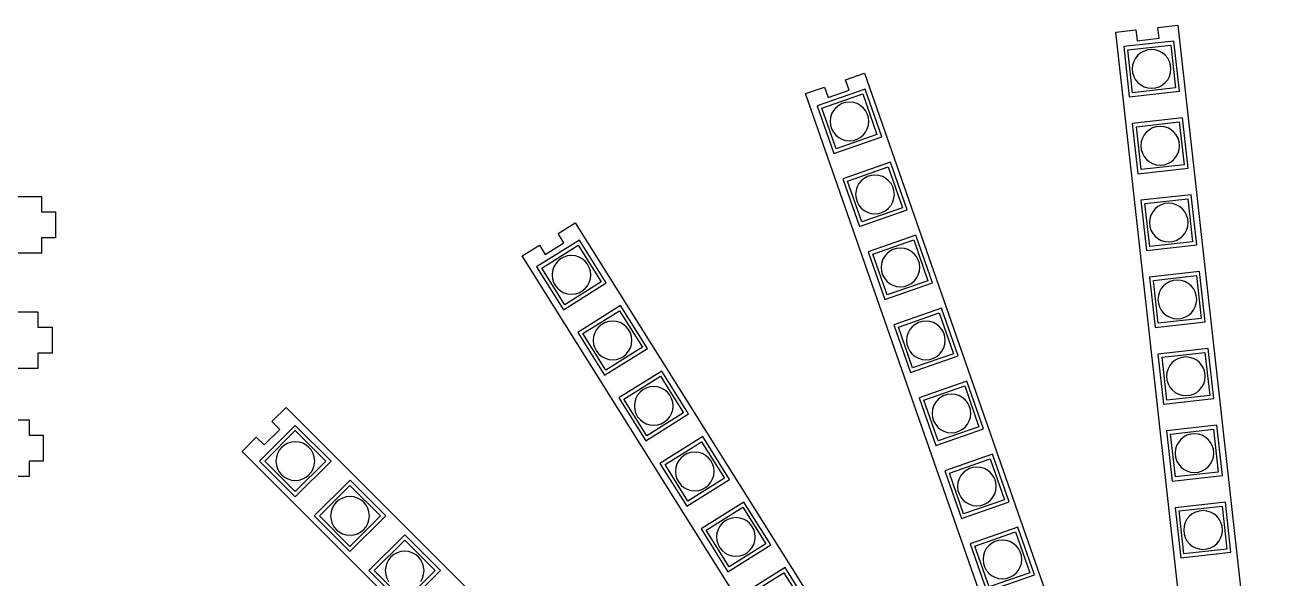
# Model space of a CAD drawing. Extents: x -1323 to 1705, y -706 to 926.
# Drawn here: x -740.3 to -399.2, y 108.1 to 258.5 of the extents above; entities that cross this region are included whole.
import ezdxf

# ---------------------------------------------------------------- set-up
doc = ezdxf.new("R2010")
doc.units = 0
doc.layers.add('CAMADA_1', color=7, linetype='CONTINUOUS')

msp = doc.modelspace()

# ---------------------------------------------------------------- linework, layer by layer
at = {"layer": 'CAMADA_1'}
for points in [[(-438.822, 257.269), (-438.4897, 254.2875), (-432.5266, 254.952), (-432.8589, 257.9335), (-427.4229, 258.5393), (-399.1899, 5.1913), (-416.0248, 3.3152), (-444.2579, 256.6632), (-438.822, 257.269)], [(-428.4829, 254.2212), (-442.1184, 252.7017), (-440.5989, 239.0661), (-426.9633, 240.5857), (-428.4829, 254.2212)], [(-429.366, 253.1166), (-428.0679, 241.4688), (-439.7158, 240.1707), (-441.0139, 251.8187), (-429.366, 253.1166)], [(-429.2858, 246.6437), (-429.3926, 247.7028), (-429.6988, 248.6892), (-430.1833, 249.5819), (-430.825, 250.3596), (-431.6027, 251.0013), (-432.4954, 251.4858), (-433.4818, 251.792), (-434.5409, 251.8988), (-435.6, 251.792), (-436.5864, 251.4858), (-437.4791, 251.0013), (-438.2568, 250.3596), (-438.8985, 249.5819), (-439.383, 248.6892), (-439.6892, 247.7028), (-439.796, 246.6437), (-439.6892, 245.5846), (-439.383, 244.5982), (-438.8985, 243.7055), (-438.2568, 242.9278), (-437.4791, 242.2861), (-436.5864, 241.8015), (-435.6, 241.4953), (-434.5409, 241.3885), (-433.4818, 241.4953), (-432.4954, 241.8015), (-431.6027, 242.286), (-430.825, 242.9277), (-430.1833, 243.7055), (-429.6988, 244.5981), (-429.3926, 245.5846), (-429.2858, 246.6437)], [(-523.3188, 241.7298), (-522.3309, 238.8971), (-516.6656, 240.8729), (-517.6534, 243.7055), (-512.4889, 245.5067), (-428.5453, 4.8081), (-444.5398, -0.77), (-528.4834, 239.9286), (-523.3188, 241.7298)], [(-512.3236, 241.1285), (-525.2784, 236.6104), (-520.7604, 223.6556), (-507.8056, 228.1736), (-512.3236, 241.1285)], [(-509.0791, 228.7885), (-520.1455, 224.9292), (-524.0049, 235.9955), (-512.9385, 239.8549), (-509.0791, 228.7885)], [(-511.2869, 232.392), (-511.3937, 233.4511), (-511.6999, 234.4376), (-512.1844, 235.3302), (-512.8261, 236.108), (-513.6038, 236.7497), (-514.4965, 237.2342), (-515.4829, 237.5404), (-516.542, 237.6472), (-517.6011, 237.5404), (-518.5875, 237.2342), (-519.4802, 236.7497), (-520.2579, 236.108), (-520.8996, 235.3303), (-521.3841, 234.4376), (-521.6903, 233.4512), (-521.7971, 232.3921), (-521.6903, 231.333), (-521.3841, 230.3465), (-520.8996, 229.4539), (-520.2579, 228.6761), (-519.4802, 228.0344), (-518.5875, 227.5499), (-517.6011, 227.2437), (-516.542, 227.1369), (-515.4829, 227.2437), (-514.4965, 227.5499), (-513.6038, 228.0344), (-512.8261, 228.6761), (-512.1844, 229.4538), (-511.6999, 230.3465), (-511.3937, 231.3329), (-511.2869, 232.392)], [(-426.157, 233.3504), (-439.7926, 231.8308), (-438.2731, 218.1953), (-424.6375, 219.7149), (-426.157, 233.3504)], [(-425.7421, 220.598), (-437.39, 219.2999), (-438.688, 230.9479), (-427.0401, 232.2458), (-425.7421, 220.598)], [(-426.9599, 225.7729), (-427.0667, 226.832), (-427.3729, 227.8184), (-427.8574, 228.7111), (-428.4991, 229.4888), (-429.2768, 230.1305), (-430.1695, 230.615), (-431.1559, 230.9212), (-432.215, 231.028), (-433.2741, 230.9212), (-434.2606, 230.615), (-435.1532, 230.1305), (-435.931, 229.4888), (-436.5727, 228.7111), (-437.0572, 227.8184), (-437.3634, 226.832), (-437.4702, 225.7729), (-437.3634, 224.7138), (-437.0572, 223.7274), (-436.5727, 222.8347), (-435.931, 222.057), (-435.1533, 221.4153), (-434.2606, 220.9307), (-433.2742, 220.6245), (-432.2151, 220.5177), (-431.156, 220.6245), (-430.1695, 220.9307), (-429.2769, 221.4152), (-428.4991, 222.0569), (-427.8574, 222.8347), (-427.3729, 223.7273), (-427.0667, 224.7138), (-426.9599, 225.7729)], [(-505.4083, 221.2997), (-518.3631, 216.7817), (-513.8451, 203.8269), (-500.8904, 208.345), (-505.4083, 221.2997)], [(-506.0233, 220.0261), (-502.1639, 208.9598), (-513.2302, 205.1004), (-517.0896, 216.1667), (-506.0233, 220.0261)], [(-504.3716, 212.5633), (-504.4784, 213.6224), (-504.7846, 214.6088), (-505.2691, 215.5015), (-505.9108, 216.2792), (-506.6885, 216.9209), (-507.5812, 217.4054), (-508.5676, 217.7116), (-509.6267, 217.8184), (-510.6858, 217.7116), (-511.6722, 217.4054), (-512.5649, 216.9209), (-513.3426, 216.2792), (-513.9843, 215.5015), (-514.4689, 214.6088), (-514.7751, 213.6224), (-514.8819, 212.5633), (-514.7751, 211.5042), (-514.4689, 210.5178), (-513.9844, 209.6251), (-513.3427, 208.8474), (-512.5649, 208.2057), (-511.6723, 207.7212), (-510.6858, 207.415), (-509.6267, 207.3082), (-508.5676, 207.415), (-507.5812, 207.7212), (-506.6885, 208.2057), (-505.9108, 208.8474), (-505.2691, 209.6251), (-504.7846, 210.5177), (-504.4784, 211.5042), (-504.3716, 212.5633)], [(-909.022, 207.7944), (-910.8833, 207.7944), (-910.8833, 211.9963), (-735.8833, 211.9963), (-735.8833, 207.7944), (-732.0117, 207.7944), (-732.0117, 200.7945), (-735.8833, 200.7945), (-735.8833, 196.6025), (-910.8833, 196.6025), (-910.8833, 200.7945), (-909.022, 200.7945), (-909.022, 197.4059), (-895.302, 197.4059), (-895.302, 211.126), (-909.022, 211.126), (-909.022, 207.7944)], [(-423.8312, 212.4796), (-437.4668, 210.96), (-435.9472, 197.3245), (-422.3116, 198.8441), (-423.8312, 212.4796)], [(-423.4162, 199.7272), (-435.0642, 198.4291), (-436.3622, 210.0771), (-424.7142, 211.375), (-423.4162, 199.7272)], [(-424.6341, 204.9021), (-424.7409, 205.9612), (-425.0471, 206.9476), (-425.5316, 207.8403), (-426.1733, 208.618), (-426.951, 209.2597), (-427.8437, 209.7442), (-428.8301, 210.0504), (-429.8892, 210.1572), (-430.9483, 210.0504), (-431.9347, 209.7442), (-432.8274, 209.2597), (-433.6051, 208.618), (-434.2468, 207.8403), (-434.7313, 206.9476), (-435.0375, 205.9612), (-435.1443, 204.9021), (-435.0376, 203.843), (-434.7314, 202.8566), (-434.2469, 201.9639), (-433.6052, 201.1862), (-432.8274, 200.5445), (-431.9348, 200.0599), (-430.9483, 199.7537), (-429.8892, 199.6469), (-428.8301, 199.7537), (-427.8437, 200.0599), (-426.951, 200.5444), (-426.1733, 201.1861), (-425.5316, 201.9638), (-425.0471, 202.8565), (-424.7409, 203.8429), (-424.6341, 204.902)], [(-600.7089, 198.7435), (-599.115, 196.2019), (-594.0319, 199.3897), (-595.6258, 201.9313), (-590.9921, 204.8373), (-455.5539, -11.1229), (-469.9044, -20.1228), (-605.3426, 195.8374), (-600.7089, 198.7435)], [(-498.4931, 201.471), (-511.4478, 196.953), (-506.9299, 183.9981), (-493.9751, 188.5162), (-498.4931, 201.471)], [(-589.8285, 200.148), (-601.4519, 192.8585), (-594.1624, 181.2351), (-582.539, 188.5246), (-589.8285, 200.148)], [(-590.1444, 198.7695), (-583.9175, 188.8405), (-593.8465, 182.6136), (-600.0734, 192.5426), (-590.1444, 198.7695)], [(-495.2486, 189.131), (-506.3149, 185.2716), (-510.1743, 196.3381), (-499.108, 200.1975), (-495.2486, 189.131)], [(-497.4563, 192.7346), (-497.5631, 193.7937), (-497.8693, 194.7801), (-498.3538, 195.6728), (-498.9955, 196.4505), (-499.7732, 197.0922), (-500.6659, 197.5767), (-501.6523, 197.8829), (-502.7114, 197.9897), (-503.7705, 197.8829), (-504.757, 197.5767), (-505.6496, 197.0922), (-506.4274, 196.4505), (-507.0691, 195.6728), (-507.5536, 194.7801), (-507.8598, 193.7937), (-507.9666, 192.7346), (-507.8598, 191.6755), (-507.5536, 190.689), (-507.0691, 189.7964), (-506.4274, 189.0186), (-505.6497, 188.3769), (-504.757, 187.8924), (-503.7706, 187.5862), (-502.7115, 187.4794), (-501.6524, 187.5862), (-500.6659, 187.8924), (-499.7733, 188.3769), (-498.9955, 189.0186), (-498.3538, 189.7963), (-497.8693, 190.689), (-497.5631, 191.6754), (-497.4563, 192.7345)], [(-586.7403, 190.6915), (-586.8471, 191.7506), (-587.1533, 192.7371), (-587.6378, 193.6297), (-588.2795, 194.4075), (-589.0572, 195.0492), (-589.9499, 195.5337), (-590.9363, 195.8399), (-591.9954, 195.9467), (-593.0545, 195.8399), (-594.041, 195.5337), (-594.9336, 195.0492), (-595.7114, 194.4075), (-596.3531, 193.6297), (-596.8376, 192.7371), (-597.1438, 191.7506), (-597.2506, 190.6915), (-597.1438, 189.6324), (-596.8376, 188.646), (-596.3531, 187.7533), (-595.7114, 186.9756), (-594.9337, 186.3339), (-594.041, 185.8494), (-593.0546, 185.5432), (-591.9955, 185.4364), (-590.9364, 185.5432), (-589.9499, 185.8494), (-589.0573, 186.3339), (-588.2795, 186.9756), (-587.6378, 187.7533), (-587.1533, 188.646), (-586.8471, 189.6324), (-586.7403, 190.6915)], [(-421.5054, 191.6088), (-435.1409, 190.0894), (-433.6214, 176.4537), (-419.9858, 177.9733), (-421.5054, 191.6088)], [(-422.3884, 190.5042), (-421.0904, 178.8564), (-432.7383, 177.5583), (-434.0364, 189.2063), (-422.3884, 190.5042)], [(-422.3082, 184.0313), (-422.415, 185.0904), (-422.7212, 186.0768), (-423.2057, 186.9695), (-423.8474, 187.7472), (-424.6252, 188.3889), (-425.5178, 188.8734), (-426.5043, 189.1796), (-427.5634, 189.2864), (-428.6225, 189.1796), (-429.6089, 188.8734), (-430.5016, 188.3889), (-431.2793, 187.7472), (-431.921, 186.9695), (-432.4055, 186.0768), (-432.7117, 185.0904), (-432.8185, 184.0313), (-432.7117, 182.9722), (-432.4055, 181.9858), (-431.921, 181.0931), (-431.2793, 180.3153), (-430.5016, 179.6736), (-429.6089, 179.1891), (-428.6225, 178.8829), (-427.5634, 178.7761), (-426.5043, 178.8829), (-425.5179, 179.1891), (-424.6252, 179.6736), (-423.8475, 180.3153), (-423.2058, 181.093), (-422.7212, 181.9857), (-422.415, 182.9721), (-422.3082, 184.0312)], [(-578.6711, 182.3572), (-590.2945, 175.0677), (-583.005, 163.4443), (-571.3816, 170.7338), (-578.6711, 182.3572)], [(-578.987, 180.9787), (-572.7601, 171.0497), (-582.6891, 164.8228), (-588.916, 174.7518), (-578.987, 180.9787)], [(-491.5778, 181.6422), (-504.5326, 177.1243), (-500.0146, 164.1694), (-487.0598, 168.6874), (-491.5778, 181.6422)], [(-909.3633, 176.4686), (-911.8233, 176.4686), (-911.8233, 180.6655), (-736.8234, 180.6655), (-736.8234, 176.4686), (-732.9518, 176.4686), (-732.9518, 169.4687), (-736.8234, 169.4687), (-736.8234, 165.2718), (-911.8233, 165.2718), (-911.8233, 169.4687), (-909.3633, 169.4687), (-909.3633, 166.0458), (-895.6433, 166.0458), (-895.6433, 179.7658), (-909.3633, 179.7658), (-909.3633, 176.4686)], [(-575.5829, 172.9007), (-575.6897, 173.9598), (-575.9959, 174.9463), (-576.4804, 175.8389), (-577.1221, 176.6167), (-577.8998, 177.2584), (-578.7925, 177.7429), (-579.7789, 178.0491), (-580.838, 178.1559), (-581.8971, 178.0491), (-582.8836, 177.7429), (-583.7762, 177.2584), (-584.554, 176.6167), (-585.1957, 175.8389), (-585.6802, 174.9463), (-585.9864, 173.9598), (-586.0932, 172.9007), (-585.9864, 171.8416), (-585.6802, 170.8552), (-585.1957, 169.9625), (-584.554, 169.1848), (-583.7763, 168.5431), (-582.8836, 168.0586), (-581.8972, 167.7524), (-580.8381, 167.6456), (-579.779, 167.7524), (-578.7925, 168.0586), (-577.8999, 168.5431), (-577.1221, 169.1848), (-576.4804, 169.9625), (-575.9959, 170.8552), (-575.6897, 171.8416), (-575.5829, 172.9007)], [(-488.3333, 169.3024), (-499.3996, 165.443), (-503.259, 176.5093), (-492.1927, 180.3687), (-488.3333, 169.3024)], [(-490.541, 172.9058), (-490.6478, 173.9649), (-490.954, 174.9513), (-491.4385, 175.844), (-492.0802, 176.6217), (-492.858, 177.2634), (-493.7506, 177.7479), (-494.7371, 178.0541), (-495.7962, 178.1609), (-496.8553, 178.0542), (-497.8417, 177.748), (-498.7344, 177.2635), (-499.5121, 176.6218), (-500.1538, 175.844), (-500.6383, 174.9514), (-500.9445, 173.9649), (-501.0513, 172.9058), (-500.9445, 171.8467), (-500.6383, 170.8603), (-500.1538, 169.9676), (-499.5121, 169.1899), (-498.7344, 168.5482), (-497.8417, 168.0637), (-496.8553, 167.7575), (-495.7962, 167.6507), (-494.7371, 167.7575), (-493.7507, 168.0637), (-492.858, 168.5482), (-492.0803, 169.1899), (-491.4386, 169.9676), (-490.954, 170.8603), (-490.6478, 171.8467), (-490.541, 172.9058)], [(-419.1795, 170.738), (-432.8151, 169.2186), (-431.2956, 155.5829), (-417.66, 157.1025), (-419.1795, 170.738)], [(-420.0626, 169.6334), (-418.7646, 157.9856), (-430.4125, 156.6875), (-431.7105, 168.3355), (-420.0626, 169.6334)], [(-419.9824, 163.1605), (-420.0892, 164.2196), (-420.3954, 165.206), (-420.8799, 166.0987), (-421.5216, 166.8764), (-422.2993, 167.5181), (-423.192, 168.0026), (-424.1784, 168.3088), (-425.2375, 168.4156), (-426.2966, 168.3088), (-427.2831, 168.0026), (-428.1757, 167.5181), (-428.9535, 166.8764), (-429.5952, 166.0987), (-430.0797, 165.206), (-430.3859, 164.2196), (-430.4927, 163.1605), (-430.3859, 162.1014), (-430.0797, 161.115), (-429.5952, 160.2223), (-428.9535, 159.4445), (-428.1758, 158.8028), (-427.2831, 158.3183), (-426.2967, 158.0121), (-425.2376, 157.9053), (-424.1785, 158.0121), (-423.192, 158.3183), (-422.2994, 158.8028), (-421.5216, 159.4445), (-420.8799, 160.2222), (-420.3954, 161.1149), (-420.0892, 162.1013), (-419.9824, 163.1604)], [(-567.5137, 164.5664), (-579.1371, 157.2769), (-571.8476, 145.6535), (-560.2242, 152.943), (-567.5137, 164.5664)], [(-567.8296, 163.1879), (-561.6027, 153.2589), (-571.5317, 147.032), (-577.7586, 156.961), (-567.8296, 163.1879)], [(-564.4255, 155.1099), (-564.5323, 156.169), (-564.8385, 157.1555), (-565.323, 158.0481), (-565.9647, 158.8259), (-566.7424, 159.4676), (-567.6351, 159.9521), (-568.6215, 160.2583), (-569.6806, 160.3651), (-570.7397, 160.2583), (-571.7262, 159.9521), (-572.6188, 159.4676), (-573.3966, 158.8259), (-574.0383, 158.0481), (-574.5228, 157.1555), (-574.829, 156.169), (-574.9358, 155.1099), (-574.829, 154.0508), (-574.5228, 153.0644), (-574.0383, 152.1717), (-573.3966, 151.394), (-572.6189, 150.7523), (-571.7262, 150.2678), (-570.7398, 149.9616), (-569.6807, 149.8548), (-568.6216, 149.9616), (-567.6351, 150.2678), (-566.7425, 150.7523), (-565.9647, 151.394), (-565.323, 152.1717), (-564.8385, 153.0644), (-564.5323, 154.0508), (-564.4255, 155.1099)], [(-484.6625, 161.8135), (-497.6173, 157.2955), (-493.0993, 144.3406), (-480.1445, 148.8587), (-484.6625, 161.8135)], [(-485.2775, 160.5399), (-481.4181, 149.4736), (-492.4844, 145.6142), (-496.3438, 156.6806), (-485.2775, 160.5399)], [(-483.6258, 153.0771), (-483.7326, 154.1362), (-484.0388, 155.1226), (-484.5233, 156.0153), (-485.165, 156.793), (-485.9427, 157.4347), (-486.8354, 157.9192), (-487.8218, 158.2254), (-488.8809, 158.3322), (-489.94, 158.2254), (-490.9264, 157.9192), (-491.8191, 157.4347), (-492.5968, 156.793), (-493.2385, 156.0153), (-493.723, 155.1226), (-494.0292, 154.1362), (-494.136, 153.0771), (-494.0292, 152.018), (-493.723, 151.0316), (-493.2385, 150.1389), (-492.5969, 149.3611), (-491.8191, 148.7194), (-490.9265, 148.2349), (-489.94, 147.9287), (-488.8809, 147.8219), (-487.8218, 147.9287), (-486.8354, 148.2349), (-485.9427, 148.7194), (-485.165, 149.3611), (-484.5233, 150.1388), (-484.0388, 151.0315), (-483.7326, 152.0179), (-483.6258, 153.077)], [(-677.5372, 146.6288), (-675.4173, 144.506), (-671.1718, 148.7458), (-673.2917, 150.8685), (-669.4215, 154.7334), (-489.2909, -25.642), (-501.2769, -37.6117), (-681.4074, 142.7637), (-677.5372, 146.6288)], [(-914.2305, 140.1492), (-911.5029, 140.1492), (-911.5029, 136.815), (-897.7829, 136.815), (-897.7829, 150.535), (-911.5029, 150.535), (-911.5029, 147.1492), (-914.2305, 147.1492), (-914.2305, 151.3461), (-739.2306, 151.3461), (-739.2306, 147.1492), (-735.359, 147.1492), (-735.359, 140.1492), (-739.2306, 140.1492), (-739.2306, 135.9524), (-914.2305, 135.9524), (-914.2305, 140.1492)], [(-666.9498, 149.8202), (-676.6579, 140.1253), (-666.963, 130.4172), (-657.2549, 140.1122), (-666.9498, 149.8202)], [(-666.9507, 148.406), (-658.6691, 140.1131), (-666.962, 131.8314), (-675.2437, 140.1243), (-666.9507, 148.406)], [(-556.3563, 146.7755), (-567.9797, 139.4861), (-560.6901, 127.8627), (-549.0668, 135.1522), (-556.3563, 146.7755)], [(-416.8536, 149.8672), (-430.4893, 148.3477), (-428.9697, 134.7121), (-415.3341, 136.2317), (-416.8536, 149.8672)], [(-417.7367, 148.7626), (-416.4387, 137.1148), (-428.0866, 135.8167), (-429.3847, 147.4646), (-417.7367, 148.7626)], [(-417.6566, 142.2897), (-417.7634, 143.3488), (-418.0696, 144.3352), (-418.5541, 145.2279), (-419.1958, 146.0056), (-419.9735, 146.6473), (-420.8662, 147.1318), (-421.8526, 147.438), (-422.9117, 147.5448), (-423.9708, 147.438), (-424.9572, 147.1318), (-425.8499, 146.6473), (-426.6276, 146.0056), (-427.2693, 145.2279), (-427.7538, 144.3352), (-428.06, 143.3488), (-428.1668, 142.2897), (-428.06, 141.2306), (-427.7538, 140.2441), (-427.2693, 139.3515), (-426.6277, 138.5737), (-425.8499, 137.932), (-424.9573, 137.4475), (-423.9708, 137.1413), (-422.9117, 137.0345), (-421.8526, 137.1413), (-420.8662, 137.4475), (-419.9735, 137.932), (-419.1958, 138.5737), (-418.5541, 139.3514), (-418.0696, 140.2441), (-417.7634, 141.2305), (-417.6566, 142.2896)], [(-661.7013, 140.1187), (-661.8081, 141.1778), (-662.1143, 142.1642), (-662.5988, 143.0569), (-663.2405, 143.8346), (-664.0182, 144.4763), (-664.9109, 144.9609), (-665.8973, 145.2671), (-666.9564, 145.3739), (-668.0155, 145.2671), (-669.0019, 144.9609), (-669.8946, 144.4764), (-670.6723, 143.8347), (-671.314, 143.0569), (-671.7985, 142.1643), (-672.1047, 141.1778), (-672.2115, 140.1187), (-672.1047, 139.0596), (-671.7985, 138.0732), (-671.314, 137.1805), (-670.6723, 136.4028), (-669.8946, 135.7611), (-669.0019, 135.2766), (-668.0155, 134.9704), (-666.9564, 134.8636), (-665.8973, 134.9704), (-664.9109, 135.2766), (-664.0182, 135.7611), (-663.2405, 136.4028), (-662.5988, 137.1805), (-662.1143, 138.0732), (-661.8081, 139.0596), (-661.7013, 140.1187)], [(-556.6722, 145.3971), (-550.4453, 135.4681), (-560.3743, 129.2412), (-566.6012, 139.1702), (-556.6722, 145.3971)], [(-553.2681, 137.3191), (-553.3749, 138.3782), (-553.6811, 139.3647), (-554.1656, 140.2573), (-554.8073, 141.0351), (-555.5851, 141.6768), (-556.4777, 142.1613), (-557.4642, 142.4675), (-558.5233, 142.5743), (-559.5824, 142.4675), (-560.5688, 142.1613), (-561.4615, 141.6768), (-562.2392, 141.0351), (-562.8809, 140.2573), (-563.3654, 139.3647), (-563.6716, 138.3782), (-563.7784, 137.3191), (-563.6716, 136.26), (-563.3654, 135.2736), (-562.8809, 134.3809), (-562.2392, 133.6032), (-561.4615, 132.9615), (-560.5688, 132.477), (-559.5824, 132.1708), (-558.5233, 132.064), (-557.4642, 132.1708), (-556.4778, 132.477), (-555.5851, 132.9615), (-554.8073, 133.6032), (-554.1656, 134.3809), (-553.6811, 135.2736), (-553.3749, 136.26), (-553.2681, 137.3191)], [(-477.7472, 141.9847), (-490.702, 137.4667), (-486.184, 124.512), (-473.2293, 129.0299), (-477.7472, 141.9847)], [(-478.3622, 140.7112), (-474.5028, 129.6449), (-485.5691, 125.7855), (-489.4285, 136.8518), (-478.3622, 140.7112)], [(-476.7105, 133.2483), (-476.8173, 134.3074), (-477.1235, 135.2939), (-477.608, 136.1865), (-478.2497, 136.9643), (-479.0274, 137.606), (-479.9201, 138.0905), (-480.9065, 138.3967), (-481.9656, 138.5035), (-483.0247, 138.3967), (-484.0112, 138.0905), (-484.9038, 137.606), (-485.6816, 136.9643), (-486.3233, 136.1865), (-486.8078, 135.2939), (-487.114, 134.3074), (-487.2208, 133.2483), (-487.114, 132.1892), (-486.8078, 131.2028), (-486.3233, 130.3101), (-485.6816, 129.5324), (-484.9039, 128.8907), (-484.0112, 128.4062), (-483.0248, 128.1), (-481.9657, 127.9932), (-480.9066, 128.1), (-479.9201, 128.4062), (-479.0275, 128.8907), (-478.2497, 129.5324), (-477.608, 130.3101), (-477.1235, 131.2028), (-476.8173, 132.1892), (-476.7105, 133.2483)], [(-652.1107, 134.9609), (-661.8188, 125.266), (-652.1238, 115.5579), (-642.4157, 125.2529), (-652.1107, 134.9609)], [(-652.1116, 133.5467), (-643.8299, 125.2538), (-652.1229, 116.9721), (-660.4045, 125.265), (-652.1116, 133.5467)], [(-646.8621, 125.2594), (-646.9689, 126.3185), (-647.2751, 127.3049), (-647.7596, 128.1976), (-648.4013, 128.9753), (-649.179, 129.617), (-650.0717, 130.1015), (-651.0581, 130.4077), (-652.1172, 130.5145), (-653.1763, 130.4077), (-654.1628, 130.1015), (-655.0554, 129.617), (-655.8332, 128.9753), (-656.4749, 128.1976), (-656.9594, 127.3049), (-657.2656, 126.3185), (-657.3724, 125.2594), (-657.2656, 124.2003), (-656.9594, 123.2139), (-656.4749, 122.3212), (-655.8332, 121.5435), (-655.0555, 120.9018), (-654.1628, 120.4173), (-653.1764, 120.1111), (-652.1173, 120.0043), (-651.0582, 120.111), (-650.0717, 120.4172), (-649.1791, 120.9017), (-648.4013, 121.5434), (-647.7596, 122.3212), (-647.2751, 123.2138), (-646.9689, 124.2003), (-646.8621, 125.2594)], [(-545.199, 128.9847), (-556.8223, 121.6953), (-549.5328, 110.0719), (-537.9094, 117.3614), (-545.199, 128.9847)], [(-545.5148, 127.6063), (-539.2879, 117.6773), (-549.2169, 111.4504), (-555.4438, 121.3794), (-545.5148, 127.6063)], [(-414.5278, 128.9964), (-428.1634, 127.4769), (-426.6439, 113.8413), (-413.0083, 115.3609), (-414.5278, 128.9964)], [(-414.1129, 116.244), (-425.7608, 114.9459), (-427.0589, 126.5938), (-415.4109, 127.8918), (-414.1129, 116.244)], [(-415.3307, 121.4189), (-415.4375, 122.478), (-415.7437, 123.4644), (-416.2282, 124.3571), (-416.8699, 125.1348), (-417.6477, 125.7765), (-418.5403, 126.261), (-419.5268, 126.5672), (-420.5859, 126.674), (-421.645, 126.5672), (-422.6314, 126.261), (-423.5241, 125.7765), (-424.3018, 125.1348), (-424.9435, 124.3571), (-425.428, 123.4644), (-425.7342, 122.478), (-425.841, 121.4189), (-425.7342, 120.3598), (-425.428, 119.3733), (-424.9435, 118.4807), (-424.3018, 117.7029), (-423.5241, 117.0612), (-422.6314, 116.5767), (-421.645, 116.2705), (-420.5859, 116.1637), (-419.5268, 116.2705), (-418.5404, 116.5767), (-417.6477, 117.0612), (-416.8699, 117.7029), (-416.2282, 118.4806), (-415.7437, 119.3733), (-415.4375, 120.3597), (-415.3307, 121.4188)], [(-542.1107, 119.5283), (-542.2175, 120.5874), (-542.5237, 121.5739), (-543.0082, 122.4665), (-543.6499, 123.2443), (-544.4277, 123.886), (-545.3203, 124.3705), (-546.3068, 124.6767), (-547.3659, 124.7835), (-548.425, 124.6767), (-549.4114, 124.3705), (-550.3041, 123.886), (-551.0818, 123.2443), (-551.7235, 122.4665), (-552.208, 121.5739), (-552.5142, 120.5874), (-552.621, 119.5283), (-552.5142, 118.4692), (-552.208, 117.4828), (-551.7235, 116.5901), (-551.0818, 115.8124), (-550.3041, 115.1707), (-549.4114, 114.6862), (-548.425, 114.38), (-547.3659, 114.2732), (-546.3068, 114.38), (-545.3204, 114.6862), (-544.4277, 115.1707), (-543.6499, 115.8124), (-543.0082, 116.5901), (-542.5237, 117.4828), (-542.2175, 118.4692), (-542.1107, 119.5283)], [(-637.2715, 120.1016), (-646.9796, 110.4067), (-637.2847, 100.6986), (-627.5766, 110.3934), (-637.2715, 120.1016)], [(-470.832, 122.1559), (-483.7867, 117.638), (-479.2688, 104.6832), (-466.314, 109.2012), (-470.832, 122.1559)], [(-467.5875, 109.8161), (-478.6538, 105.9567), (-482.5132, 117.0231), (-471.4469, 120.8824), (-467.5875, 109.8161)], [(-637.2725, 118.6874), (-628.9908, 110.3944), (-637.2837, 102.1128), (-645.5654, 110.4057), (-637.2725, 118.6874)], [(-469.7952, 113.4196), (-469.902, 114.4787), (-470.2082, 115.4651), (-470.6927, 116.3578), (-471.3344, 117.1355), (-472.1122, 117.7772), (-473.0048, 118.2617), (-473.9913, 118.5679), (-475.0504, 118.6747), (-476.1095, 118.5679), (-477.0959, 118.2617), (-477.9886, 117.7772), (-478.7663, 117.1355), (-479.408, 116.3578), (-479.8925, 115.4651), (-480.1987, 114.4787), (-480.3055, 113.4196), (-480.1987, 112.3605), (-479.8925, 111.3741), (-479.408, 110.4814), (-478.7663, 109.7037), (-477.9886, 109.062), (-477.0959, 108.5775), (-476.1095, 108.2713), (-475.0504, 108.1645), (-473.9913, 108.2712), (-473.0049, 108.5774), (-472.1122, 109.0619), (-471.3344, 109.7036), (-470.6927, 110.4814), (-470.2082, 111.374), (-469.902, 112.3605), (-469.7952, 113.4196)], [(-534.0416, 111.1939), (-545.6649, 103.9045), (-538.3754, 92.2811), (-526.752, 99.5706), (-534.0416, 111.1939)], [(-534.3574, 109.8155), (-528.1305, 99.8866), (-538.0595, 93.6597), (-544.2864, 103.5886), (-534.3574, 109.8155)]]:
    msp.add_lwpolyline(points, close=True, dxfattribs=at)
msp.add_lwpolyline([(-632.9205, 107.4618), (-632.436, 108.3545), (-632.1298, 109.3409), (-632.023, 110.4), (-632.023, 110.4001), (-632.1298, 111.4592), (-632.436, 112.4456), (-632.9205, 113.3383), (-633.5622, 114.116), (-634.3399, 114.7577), (-635.2326, 115.2422), (-636.219, 115.5484), (-637.2781, 115.6552), (-638.3372, 115.5484), (-639.3236, 115.2422), (-640.2163, 114.7577), (-640.994, 114.116), (-641.6357, 113.3383), (-642.1202, 112.4456), (-642.4264, 111.4592), (-642.5332, 110.4001), (-642.4264, 109.341), (-642.1202, 108.3545), (-641.6357, 107.4619)], dxfattribs=at)

doc.saveas('drawing.dxf')
